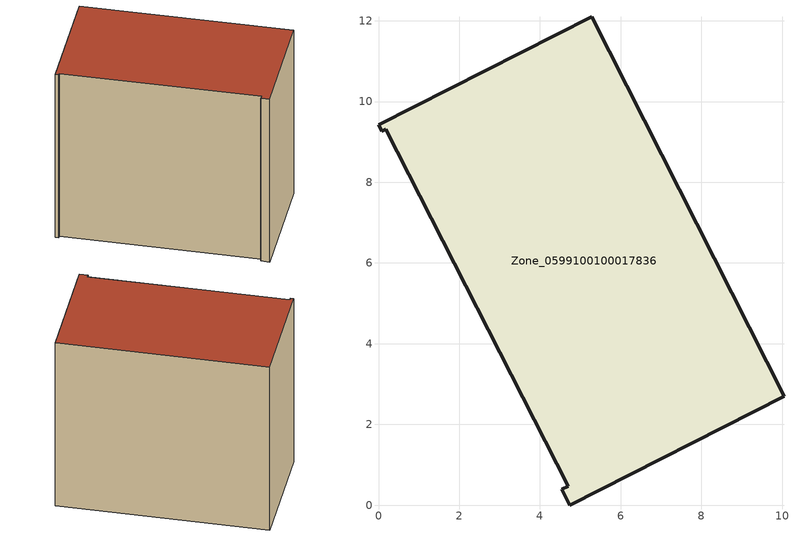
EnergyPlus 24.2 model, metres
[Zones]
Zone_0599100100017836
 floor ground (C_G): 4.7,0.47 0.18,9.31 0.08,9.27 0,9.42 5.28,12.1 10.05,2.7 4.74,0 4.54,0.4 z3.36
 wall outside (C_F): 4.74,0 10.05,2.7 5.28,12.1 0,9.42 0.08,9.27 0.18,9.31 4.7,0.47 4.54,0.4 4.74,0 z3.36:12.88
 roof outside (C_R): 0.18,9.31 4.7,0.47 4.54,0.4 4.74,0 10.05,2.7 5.28,12.1 0,9.42 0.08,9.27 z12.88
[BUILDING]
Pand.0599100100017836: North Axis=0; Terrain=City; Loads Convergence Tolerance Value=0.04; Temperature Convergence Tolerance Value=0.4; Solar Distribution=FullExterior; Maximum Number of Warmup Days=25; Minimum Number of Warmup Days=1
[Site:Location]
Rotterdam.The.Hague.AP_ZH_NLD Design_Conditions: Latitude=51.96; Longitude=4.45; Time Zone=1; Elevation=-4.5
[SITE:GROUNDTEMPERATURE:BUILDINGSURFACE]
18, 18, 18, 18, 18, 18, 18, 18, 18, 18, 18, 18
[MATERIAL] Thermal Absorptance=0.9; Solar Absorptance=0.7; Visible Absorptance=0.7
Name | Roughness | Thickness | Conductivity | Density | Specific Heat
G.TC.2015-2018 | MediumSmooth | 0.15 | 0.0428571 | 540 | 1210
F.TC.2015-2018 | Rough | 0.3 | 0.0666667 | 1920 | 840
R.TC.2015-2018 | MediumRough | 0.2 | 0.0333333 | 1500 | 1000
[CONSTRUCTION]
C_G: G.TC.2015-2018
C_F: F.TC.2015-2018
C_R: R.TC.2015-2018
[ZONE]
Zone_0599100100017836: Type=1; Multiplier=1; Ceiling Height=Autocalculate; Volume=Autocalculate; Floor Area=autocalculate; Part of Total Floor Area=Yes
[ZONEINFILTRATION:DESIGNFLOWRATE]
Infil_Zone_0599100100017836: Zone or ZoneList or Space or SpaceList=Zone_0599100100017836; Schedule=AlwaysOn; Design Flow Rate Calculation Method=Flow/Area; Flow Rate per Floor Area=0.0015; Constant Term Coefficient=1; Temperature Term Coefficient=0; Velocity Term Coefficient=0; Velocity Squared Term Coefficient=0
[HVACTEMPLATE:ZONE:IDEALLOADSAIRSYSTEM]
Zone_0599100100017836: Maximum Heating Supply Air Temperature=50; Minimum Cooling Supply Air Temperature=13; Maximum Heating Supply Air Humidity Ratio=0.0156; Minimum Cooling Supply Air Humidity Ratio=0.0077; Heating Limit=NoLimit; Cooling Limit=NoLimit; Dehumidification Control Type=ConstantSensibleHeatRatio; Cooling Sensible Heat Ratio=0.7; Dehumidification Setpoint=60; Humidification Control Type=None; Humidification Setpoint=30; Outdoor Air Method=None; Outdoor Air Flow Rate per Person=0.00944; Outdoor Air Flow Rate per Zone Floor Area=0; Outdoor Air Flow Rate per Zone=0; Demand Controlled Ventilation Type=None; Outdoor Air Economizer Type=NoEconomizer; Heat Recovery Type=None; Sensible Heat Recovery Effectiveness=0.7; Latent Heat Recovery Effectiveness=0.65
[ZONECONTROL:THERMOSTAT]
ThermostatControl_Zone_0599100100017836: Zone or ZoneList=Zone_0599100100017836; Control Type Schedule=DualSetpointControlType; Control 1=Thermostat_Zone_0599100100017836; Temperature Difference Between Cutout And Setpoint=0
[THERMOSTATSETPOINT:DUALSETPOINT]
Thermostat_Zone_0599100100017836: Heating Setpoint Temperature Schedule=HeatingSetpoint_Zone_0599100100017836; Cooling Setpoint Temperature Schedule=CoolingSetpoint_Zone_0599100100017836
[SCHEDULE:COMPACT]
HeatingSetpoint_Zone_0599100100017836: Through: 12/31, For: AllDays, Until: 24:00, 21
CoolingSetpoint_Zone_0599100100017836: Through: 12/31, For: AllDays, Until: 24:00, 24
DualSetpointControlType: Through: 12/31, For: AllDays, Until: 24:00, 4
AlwaysOn: Through: 12/31, For: AllDays, Until: 24:00, 1
